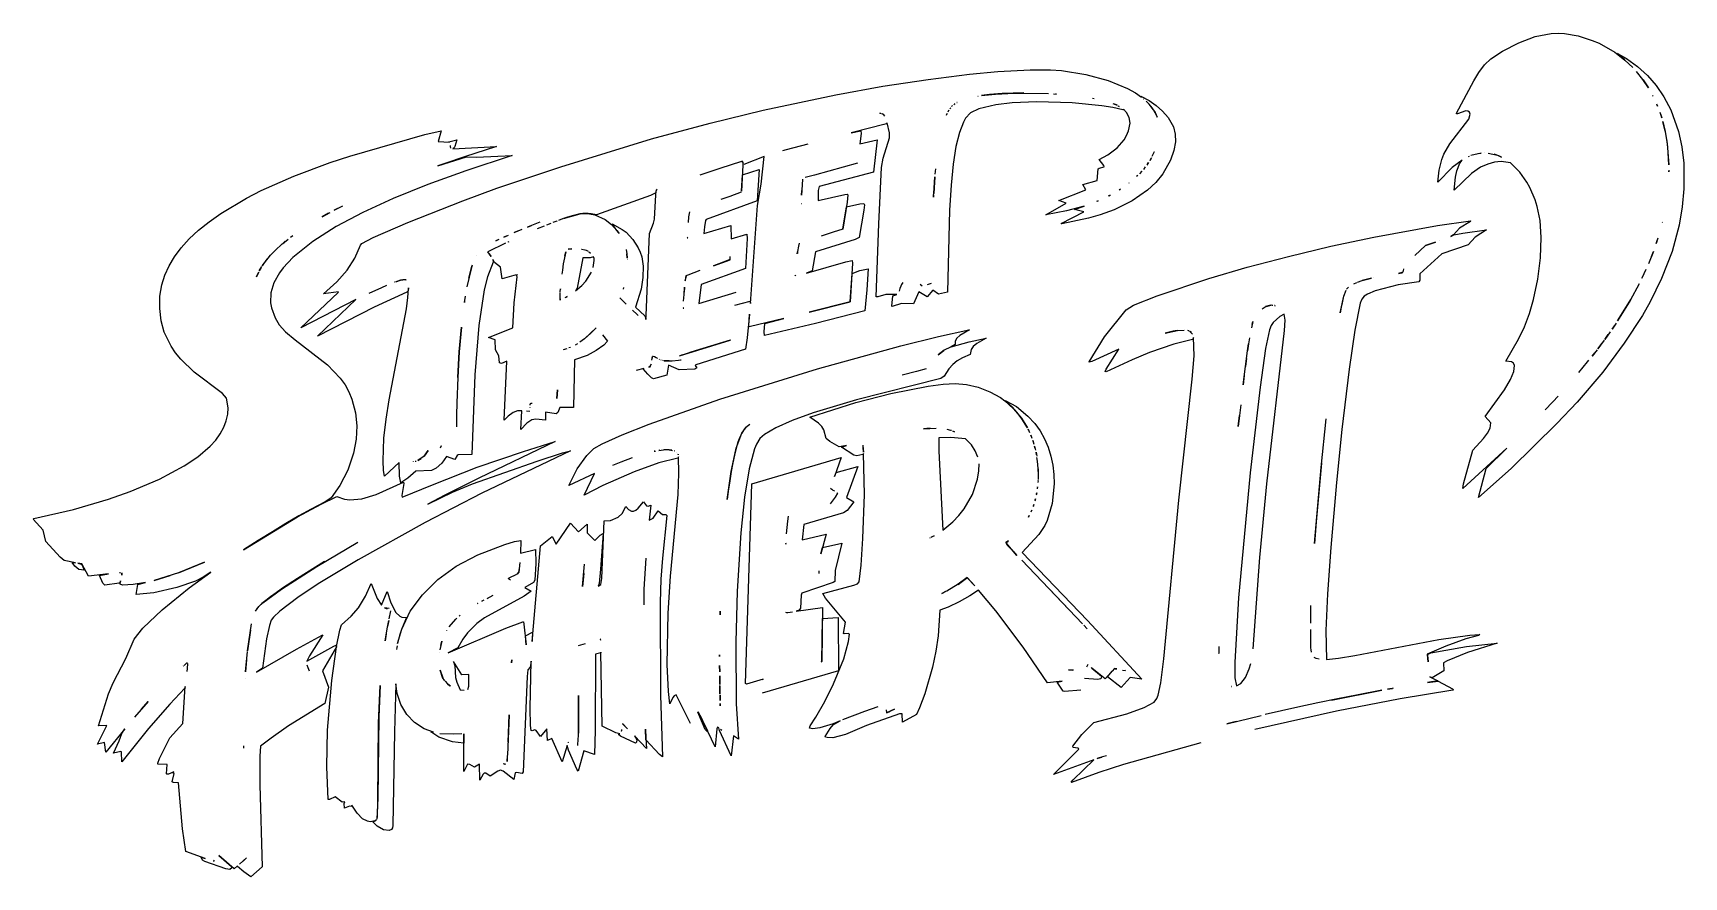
# Model space of a CAD drawing. Header units: metres. Extents: x -58 to 58, y 43 to 103.
import ezdxf

# ---------------------------------------------------------------- set-up
doc = ezdxf.new("R2010")
doc.units = ezdxf.units.M

msp = doc.modelspace()

# ---------------------------------------------------------------- linework, layer by layer
at = {"layer": 'SF2_DEBOSS'}
for points in [[(54.2788, 100.8708), (53.764, 101.3202), (54.409, 100.9667), (55.1778, 100.4105), (55.8959, 99.7625), (56.5181, 99.0637), (57.0598, 98.2677), (57.5471, 97.3337), (58.0915, 95.8071), (58.3291, 94.7121), (58.4655, 93.5604), (58.4788, 91.736), (58.3592, 90.4615), (58.1407, 89.1728), (57.6392, 87.3074), (56.8865, 85.3904), (56.0775, 83.7464), (55.5283, 82.7741), (54.2518, 80.8007), (52.7191, 78.7615), (50.9069, 76.6236), (49.4699, 75.1257), (46.2293, 71.9414), (43.9239, 69.8811), (44.451, 71.9265), (45.935, 73.3787), (42.8038, 70.5271), (42.8474, 70.8402), (43.5198, 73.2389), (44.28, 74.0466), (44.5614, 74.4424), (44.7373, 74.7981), (44.7817, 75.1585), (44.3834, 75.6267), (45.7542, 77.5087), (46.1771, 78.231), (46.4222, 78.8), (46.4722, 79.2393), (46.4015, 79.4003), (46.2642, 79.4992), (45.8643, 79.533), (46.7571, 81.0818), (47.171, 81.9778), (47.5232, 82.914), (47.8158, 83.8949), (48.1224, 85.3495), (48.3104, 86.8587), (48.3683, 88.2839), (48.2844, 89.4864), (48.0707, 90.4857), (47.924, 90.9551), (47.5584, 91.8238), (47.3428, 92.2192), (46.8539, 92.9226), (46.1882, 93.5828), (45.5353, 93.6659), (45.0632, 93.6244), (44.5757, 93.4941), (44.0662, 93.2738), (43.4199, 92.8349), (42.2038, 91.6417), (42.2936, 92.5762), (42.394, 93.0092), (42.5945, 93.5608), (42.7529, 93.7791), (42.0449, 93.2429), (41.0424, 92.209), (41.1219, 93.0715), (41.318, 93.8168), (41.472, 94.1863), (41.8991, 94.9344), (43.238, 96.6687), (43.3315, 97.0362), (43.282, 97.1601), (43.1746, 97.2361), (43.0142, 97.2581), (42.4274, 97.0638), (42.3589, 97.0584), (42.3617, 97.0938), (43.5867, 99.3986), (43.9412, 99.9921), (44.3496, 100.5305), (44.8048, 100.9382), (45.6289, 101.4986), (46.7749, 102.0936), (47.9458, 102.5197), (49.0598, 102.7469), (49.5698, 102.7767), (50.0066, 102.7534), (50.97, 102.5779), (51.9771, 102.2551), (52.4685, 102.0476), (53.5798, 101.4154), (54.2912, 100.8533), (54.864, 100.3251)], [(-18.148, 81.4107), (-17.8069, 80.9404), (-18.0501, 80.6621), (-18.5908, 80.2889), (-19.2456, 79.9327), (-20.1336, 79.6279), (-20.2106, 76.2542), (-21.1697, 76.2542), (-21.319, 75.8872), (-21.4309, 75.7969), (-22.1828, 75.9132), (-22.1828, 75.3622), (-22.8616, 75.4211), (-23.1498, 75.3828), (-23.5, 75.1537), (-23.939, 74.7026), (-23.8643, 76.0113), (-24.1744, 76.0054), (-24.4697, 75.9016), (-24.8259, 75.6506), (-25.1112, 75.3467), (-24.9346, 79.527), (-25.315, 79.3767), (-25.4383, 79.4082), (-25.4942, 79.9016), (-25.7257, 80.3485), (-25.7543, 81.0367), (-26.2218, 81.2186), (-24.4955, 81.9073), (-24.4163, 83.661), (-24.2014, 85.508), (-24.2574, 85.6601), (-25.2485, 85.3773), (-25.3822, 86.184), (-25.8119, 86.533), (-25.9262, 86.7243), (-25.908, 86.5488), (-26.2959, 85.516), (-26.5298, 84.579), (-26.9226, 82.0506), (-27.2028, 78.5596), (-27.4064, 72.9169), (-28.3661, 72.8935), (-28.4524, 72.8412), (-28.6186, 72.5642), (-29.2077, 72.7881), (-29.5399, 72.3085), (-29.9358, 71.9523), (-30.269, 71.8009), (-31.3809, 71.7523), (-31.9465, 71.2458), (-32.4355, 70.9264), (-32.5225, 71.3864), (-32.546, 72.3455), (-33.5937, 71.3894), (-33.6585, 71.7833), (-33.6803, 72.4788), (-33.637, 74.0803), (-33.4803, 75.4291), (-33.256, 76.7877), (-32.0392, 83.2428), (-31.9314, 84.0531), (-31.9088, 84.36), (-31.9033, 84.7312), (-31.9229, 84.5068), (-32.0045, 84.4116), (-34.3389, 83.3567), (-38.3315, 81.3063), (-35.6334, 83.8908), (-39.5135, 81.8935), (-36.869, 84.4079), (-36.8455, 84.4374), (-37.9065, 84.3009), (-36.964, 85.1655), (-36.243, 85.9734), (-35.7054, 86.8191), (-35.2973, 87.7511), (-35.2077, 87.8607), (-34.3966, 88.2928), (-31.9373, 89.3596), (-28.0529, 90.8973), (-25.6372, 91.7818), (-21.1119, 93.3081), (-14.686, 95.2735), (-10.5308, 96.4014), (-6.7635, 97.3213), (-1.6258, 98.4017), (1.7248, 99.0026), (4.9155, 99.4938), (7.8606, 99.8635), (9.8564, 100.0536), (12.1646, 100.1813), (13.5841, 100.1762), (14.3619, 100.1219), (16.0858, 99.8432), (17.6892, 99.4056), (19.0536, 98.8489), (19.6092, 98.5383), (20.0413, 98.2277), (19.9872, 98.2938), (20.5861, 97.9883), (21.0716, 97.6505), (21.5363, 97.237), (21.9267, 96.801), (22.303, 96.1338), (22.4354, 95.6162), (22.4425, 95.0714), (22.3251, 94.4576), (22.0896, 93.7669), (21.542, 92.7922), (21.0487, 92.1947), (20.4552, 91.6409), (19.3817, 90.8962), (18.0946, 90.2598), (17.1214, 89.8985), (16.2792, 89.6544), (14.4012, 89.2543), (14.3564, 89.276), (15.9497, 90.1187), (15.289, 90.2741), (15.9902, 90.5243), (14.7365, 90.1713), (13.2734, 89.9083), (14.7069, 90.7215), (14.1888, 90.9234), (16.0989, 91.682), (15.8796, 92.0442), (16.8991, 92.3275), (16.9762, 93.1511), (17.0316, 93.2045), (17.4014, 93.2959), (17.3739, 93.389), (17.0369, 93.8123), (17.6648, 94.1532), (18.3109, 94.6489), (18.8019, 95.2201), (18.9828, 95.5265), (19.1172, 95.8428), (19.2286, 96.3904), (19.1788, 96.7987), (18.988, 97.1557), (18.7609, 97.3771), (18.7754, 97.3462), (18.7135, 97.342), (18.0201, 97.5098), (17.2289, 97.6292), (15.1352, 97.8225), (12.6214, 97.907), (10.8669, 97.8252), (9.7208, 97.6829), (8.516, 97.3988), (7.9209, 97.1238), (7.5747, 96.7528), (7.4178, 96.4747), (7.1361, 95.7319), (6.8969, 94.7387), (6.7, 93.4931), (6.545, 91.9928), (6.4315, 90.236), (6.3016, 84.4219), (5.6631, 84.2868), (5.2477, 84.5593), (4.8651, 84.0998), (4.2539, 84.4429), (3.8899, 83.6022), (3.0469, 83.6106), (2.3865, 83.4053), (2.3544, 83.424), (2.4322, 84.1709), (2.6974, 84.249), (1.9216, 84.2491), (1.361, 84.0818), (1.2465, 84.0917), (1.4303, 89.2679), (1.6254, 93.2552), (1.7404, 93.9029), (2.193, 95.3563), (2.1845, 95.7149), (2.0278, 96.4248), (1.9433, 96.3452), (1.7727, 96.2913), (0.7766, 96.047), (-0.519, 95.7118), (0.1538, 95.8592), (0.174, 95.6607), (0.0946, 94.9239), (1.3172, 95.2188), (1.0587, 92.9233), (-2.7882, 91.9126), (-2.8571, 91.6248), (-2.8614, 90.923), (-0.9774, 91.3322), (-0.8153, 91.36), (-0.767, 91.3252), (-0.8056, 90.7932), (-1.1118, 88.8847), (-0.8513, 90.4672), (0.0945, 90.6806), (0.3752, 90.7032), (0.4046, 90.6112), (0.3629, 90.2335), (0.0386, 88.2886), (-0.2561, 88.157), (-3.0663, 87.2825), (-3.3051, 85.9303), (-3.7002, 85.7688), (-0.9053, 86.5724), (-0.4543, 86.6604), (-0.4281, 86.4811), (-0.6072, 83.7288), (-3.5034, 83.0022), (-0.6072, 83.7262), (-0.4666, 85.7457), (0.0952, 85.945), (0.6765, 86.0852), (0.5909, 84.5952), (0.4357, 83.1002), (-3.0609, 82.1979), (-6.6635, 81.348), (-6.6886, 81.6077), (-6.6435, 82.2082), (-5.3013, 82.5513), (-7.746, 81.9591), (-7.7796, 82.0252), (-7.7259, 82.8641), (-7.896, 81.1872), (-8.0233, 80.3885), (-11.5369, 79.2834), (-11.5781, 79.2262), (-11.4686, 79.0678), (-11.6073, 78.9776), (-12.7244, 78.919), (-13.4789, 79.2402), (-13.5799, 78.5545), (-14.5262, 78.2721), (-14.675, 78.3529), (-14.9359, 78.6148), (-15.2656, 78.988), (-15.2109, 79.005), (-15.7568, 78.8685)], [(55.5865, 99.4555), (55.9597, 98.8892), (55.5722, 99.4786), (55.108, 100.0619)], [(8.4466, 98.3037), (8.4676, 98.3076), (8.4586, 98.3061)], [(11.693, 98.5426), (10.1756, 98.5005), (9.2683, 98.4229), (8.6971, 98.3446), (9.6954, 98.4564), (11.0101, 98.5195), (13.4433, 98.485)], [(13.8165, 98.4646), (14.0299, 98.4503), (13.9452, 98.4576)], [(56.2595, 98.3537), (56.2919, 98.2936), (56.2854, 98.3074)], [(1.5693, 97.0887), (1.5108, 97.0979), (1.6244, 97.0689)], [(6.3338, 97.2002), (6.3988, 97.3114), (6.3406, 97.215)], [(6.4518, 97.3994), (6.5216, 97.4888), (6.4624, 97.4168)], [(6.5879, 97.5692), (6.6575, 97.6348), (6.6019, 97.5861)], [(6.7495, 97.7155), (6.8094, 97.7573), (6.7649, 97.729)], [(6.9479, 97.8454), (6.9766, 97.8605), (6.9572, 97.8513)], [(16.5773, 98.158), (16.6993, 98.1372), (16.6915, 98.1388)], [(18.0114, 97.786), (18.3117, 97.6564), (18.1588, 97.7296)], [(18.3683, 97.6293), (18.4645, 97.578), (18.424, 97.6026)], [(20.184, 98.1043), (20.1719, 98.1145), (20.1972, 98.0921)], [(20.6969, 97.583), (20.998, 97.1553), (21.1571, 96.8256), (21.1288, 96.9159), (20.9014, 97.3364), (20.5865, 97.732), (20.362, 97.9397)], [(56.5395, 97.7648), (56.6117, 97.5966), (56.5822, 97.6737)], [(56.7717, 97.1779), (56.9096, 96.7596), (56.8324, 97.0189)], [(1.8666, 96.8815), (1.7796, 96.9811), (1.6728, 97.0466)], [(6.2274, 96.9661), (6.2805, 97.0838), (6.2306, 96.9746)], [(57.1536, 95.8169), (56.9815, 96.5177), (57.1567, 95.7912), (57.2977, 94.9273), (57.4071, 93.4407), (57.3273, 94.7127), (57.2524, 95.2703)], [(-45.3456, 44.5094), (-44.4424, 43.7326), (-44.4139, 43.6432), (-44.5579, 43.5294), (-44.8414, 43.5789), (-46.3192, 44.1009), (-46.4811, 44.1918), (-46.5771, 44.4032), (-46.309, 44.3172), (-47.6812, 44.7926), (-47.9124, 46.4108), (-48.1894, 49.6726), (-48.5676, 49.6821), (-48.6331, 49.7342), (-48.4935, 50.337), (-48.5585, 50.3425), (-48.5296, 50.4508), (-48.9093, 50.2809), (-49.0151, 50.2758), (-49.0384, 50.3128), (-48.9871, 50.9607), (-49.6492, 50.9945), (-49.6614, 51.0638), (-49.5419, 51.3863), (-48.7968, 52.8577), (-47.8967, 53.8589), (-47.7199, 56.4881), (-47.7322, 56.3766), (-48.8089, 55.2474), (-50.3262, 53.5229), (-52.2151, 51.1656), (-52.2369, 51.8539), (-52.2765, 51.8869), (-52.8034, 51.766), (-52.3957, 52.6472), (-52.2188, 53.167), (-51.9893, 53.4938), (-53.3459, 51.8431), (-53.438, 52.5241), (-53.926, 52.408), (-53.2727, 53.7323), (-53.8536, 53.6981), (-53.1434, 55.9611), (-52.8117, 56.7489), (-51.9345, 58.4745), (-51.3421, 59.8367), (-50.7128, 60.6307), (-49.3551, 61.923), (-47.436, 63.4775), (-45.9041, 64.5952), (-46.4343, 64.2449), (-46.9802, 63.9621), (-48.3018, 63.5107), (-49.9463, 63.1139), (-51.1831, 63.0042), (-51.0806, 63.7113), (-50.5192, 63.8571), (-51.4059, 63.7083), (-52.155, 63.6719), (-52.3338, 63.7315), (-52.2932, 63.9809), (-52.3348, 63.8577), (-52.4001, 63.8146), (-53.4038, 63.6802), (-53.5462, 63.8054), (-53.7996, 64.3583), (-53.1598, 64.4649), (-54.5712, 64.3113), (-55.052, 65.1786), (-55.3228, 65.226), (-55.0848, 65.1558), (-55.0117, 65.087), (-54.876, 64.7315), (-55.264, 64.7889), (-55.5269, 65.0102), (-55.7187, 65.2785), (-55.5008, 65.2572), (-56.3008, 65.4044), (-56.5856, 65.6468), (-57.5849, 66.7716), (-57.7899, 67.5651), (-58.5, 68.3335), (-58.4457, 68.3797), (-55.6351, 69.0355), (-53.1418, 69.7616), (-51.6063, 70.3005), (-49.5319, 71.1753), (-47.7792, 72.1108), (-46.8155, 72.7576), (-45.9472, 73.5046), (-45.5584, 73.9421), (-45.2368, 74.3928), (-44.9848, 74.8519), (-44.8047, 75.3141), (-44.6988, 75.7746), (-44.6697, 76.2282), (-44.791, 76.918), (-45.0746, 77.2506), (-47.0933, 78.7661), (-48.0356, 79.6759), (-48.4061, 80.132), (-48.7187, 80.5994), (-49.1977, 81.5988), (-49.4148, 82.389), (-49.5208, 83.2583), (-49.5116, 84.1329), (-49.3832, 84.9387), (-49.1658, 85.6202), (-48.863, 86.285), (-48.4738, 86.9345), (-47.997, 87.57), (-47.4316, 88.1927), (-46.7765, 88.8041), (-46.0306, 89.4054), (-45.1928, 89.9979), (-43.3682, 91.0825), (-42.3287, 91.6136), (-40.0207, 92.642), (-37.4409, 93.6104), (-36.0618, 94.0665), (-30.7393, 95.5843), (-29.5848, 95.854), (-29.7943, 95.098), (-28.999, 95.0486), (-29.0335, 95.0628), (-28.4717, 95.2093), (-28.6028, 94.7312), (-28.6529, 94.6383), (-28.7595, 94.5839), (-25.6515, 94.7292), (-27.9333, 94.002), (-29.2591, 93.5605), (-29.8241, 93.3609), (-27.783, 94.0017), (-27.0837, 93.9836), (-24.5444, 94.0925), (-27.8303, 93.0186), (-30.5321, 92.0495), (-32.9701, 91.0642), (-35.1345, 90.067), (-37.0153, 89.0622), (-38.6765, 88.0031), (-40.0843, 86.877), (-40.7747, 86.1494), (-41.0465, 85.7908), (-41.445, 85.0807), (-41.6523, 84.3764), (-41.6709, 83.6731), (-41.6104, 83.3202), (-41.3513, 82.6091), (-41.052, 82.1161), (-40.6058, 81.6203), (-39.9283, 81.0409), (-37.6427, 79.2779), (-36.7319, 78.3369), (-36.3943, 77.864), (-36.1218, 77.3726), (-35.9042, 76.85), (-35.6439, 75.8681), (-35.5659, 74.9631), (-35.6152, 73.9986), (-35.7893, 73.0219), (-36.1963, 71.8192), (-36.755, 70.7306), (-37.3713, 69.8613), (-37.7964, 69.5672), (-38.7905, 69.0459), (-39.6546, 68.5686), (-40.576, 68.0353), (-41.5428, 67.4536), (-42.5431, 66.8306), (-43.5817, 66.1624), (-39.7685, 68.4997), (-38.0782, 69.4146), (-36.9843, 69.9389), (-36.4208, 69.7488), (-36.0541, 69.7081), (-35.2021, 69.7896), (-34.1959, 70.0876), (-32.2481, 70.9657), (-32.2215, 70.8764), (-32.3756, 70.0107), (-32.3498, 69.8923), (-30.198, 70.7851), (-27.0188, 72.0205), (-23.7452, 73.1387), (-21.4949, 73.8397), (-26.9107, 71.2473), (-29.3094, 70.0549), (-30.5359, 69.4139), (-28.7878, 70.2622), (-27.3537, 70.8381), (-22.78, 72.4558), (-20.9809, 73.0426), (-20.4057, 73.184), (-26.7096, 70.176), (-30.7056, 68.1076), (-35.4693, 65.4658), (-38.2926, 63.7621), (-39.7479, 62.8014), (-41.0214, 61.8377), (-41.4665, 61.403), (-41.6207, 61.179), (-41.7506, 60.8021), (-41.9552, 59.8641), (-42.2405, 57.7818), (-42.6744, 57.5125), (-39.8422, 59.1438), (-38.0058, 60.1285), (-37.9601, 60.1414), (-38.9102, 58.6642), (-39.1008, 58.2786), (-37.1862, 59.3566), (-37.0205, 59.4232), (-36.9961, 59.3223), (-36.7703, 60.4869), (-36.6353, 60.8582), (-35.9607, 61.464), (-35.4408, 62.0639), (-34.9514, 62.8906), (-34.542, 63.7831), (-34.1164, 62.7231), (-33.8049, 62.243), (-33.4014, 63.2105), (-33.1414, 62.4082), (-32.7823, 61.7252), (-32.5128, 61.4695), (-32.3712, 61.4045), (-32.0321, 61.3826), (-32.228, 60.9288), (-32.3899, 60.5216), (-32.5251, 60.1103), (-32.6636, 59.539), (-32.3723, 60.5622), (-31.7682, 61.8244), (-30.9145, 62.9954), (-29.8239, 64.062), (-28.5095, 65.0108), (-26.9839, 65.8288), (-25.0644, 66.5538), (-24.395, 66.757), (-23.931, 66.844), (-23.9713, 65.9397), (-22.9085, 66.1863), (-22.881, 65.2148), (-22.9372, 64.031), (-23.0436, 63.8686), (-23.6465, 63.4915), (-23.2074, 63.2438), (-23.7103, 62.8901), (-26.5218, 61.3494), (-27.0444, 60.959), (-27.7141, 60.2954), (-28.0483, 59.8391), (-28.4041, 59.226), (-29.0917, 58.884), (-25.0074, 60.6176), (-23.7981, 61.0742), (-23.7569, 61.0659), (-23.719, 60.9113), (-23.5577, 59.442), (-23.6096, 60.0889), (-23.1025, 60.3306), (-23.1349, 59.6733), (-22.5342, 66.4471), (-21.7196, 67.1262), (-21.4407, 66.5774), (-20.4199, 68.0584), (-19.8496, 67.4425), (-19.232, 67.9987), (-19.2368, 67.3638), (-18.7019, 66.8289), (-18.3127, 67.2062), (-18.1071, 67.3384), (-18.2822, 64.7955), (-18.3879, 63.7773), (-18.4459, 63.589), (-18.272, 63.7274), (-18.2077, 64.146), (-18.0258, 68.2329), (-17.5888, 68.2507), (-17.0505, 68.4785), (-16.7592, 68.7454), (-16.5009, 69.2426), (-16.3025, 69.0358), (-16.1057, 68.91), (-15.9539, 68.9073), (-15.785, 68.979), (-15.6167, 69.1146), (-15.2515, 69.5779), (-15.0293, 69.2843), (-14.9224, 69.2629), (-14.7202, 69.3354), (-14.8438, 68.2624), (-14.5555, 68.4209), (-14.1991, 68.941), (-13.9067, 68.6708), (-13.6503, 68.666), (-13.5915, 68.6005), (-13.9097, 65.5761), (-14.0121, 64.1016), (-14.0603, 62.4511), (-14.0451, 55.8657), (-13.889, 51.5151), (-14.1051, 51.6734), (-15.069, 52.7017), (-15.1137, 53.4654), (-15.0804, 52.8277), (-15.0304, 52.1024), (-15.8907, 52.9956), (-15.7138, 52.7213), (-15.733, 52.5549), (-15.8195, 52.4854), (-16.8793, 52.9825), (-17.0168, 53.0848), (-16.9234, 53.139), (-17.1944, 53.2132), (-18.1722, 53.6833), (-18.26, 58.932), (-18.26, 58.8819), (-18.6406, 58.7727), (-18.6693, 53.3977), (-18.7209, 51.6785), (-19.4662, 51.9403), (-19.8674, 50.5047), (-19.9623, 50.6353), (-20.5613, 51.9865), (-20.6444, 52.3012), (-20.9962, 51.1513), (-21.7407, 52.8039), (-22.0383, 52.6587), (-22.0867, 53.4916), (-22.5382, 52.9529), (-22.8431, 53.3854), (-22.9487, 53.4132), (-23.123, 53.3421), (-23.1935, 53.3806), (-23.2434, 53.7179), (-23.2632, 54.9553), (-23.2153, 58.2966), (-23.2854, 57.8587), (-23.4389, 57.6688), (-23.4957, 57.1876), (-23.7613, 50.455), (-23.835, 50.3372), (-24.2494, 50.4066), (-24.3311, 50.3754), (-24.4414, 49.9068), (-25.1932, 50.4841), (-25.3659, 50.5595), (-25.5547, 50.4882), (-26.1001, 50.1291), (-26.423, 50.3452), (-26.5254, 50.3587), (-26.6061, 50.2838), (-26.8354, 49.8483), (-26.8668, 50.9899), (-27.2172, 50.7771), (-27.558, 50.9613), (-27.7265, 50.99), (-27.9697, 50.463), (-27.9792, 53.1426), (-27.9792, 52.483), (-28.7696, 52.5695), (-29.7555, 52.9131), (-30.3088, 53.2747), (-30.1301, 53.2519), (-30.7852, 53.5026), (-31.4771, 53.9323), (-32.023, 54.4977), (-32.4295, 55.2057), (-32.7003, 55.9991), (-32.7926, 56.6687), (-32.8949, 53.2782), (-33.0002, 46.6383), (-33.0232, 46.4762), (-33.094, 46.3623), (-33.261, 46.2911), (-33.6757, 46.3334), (-34.1187, 46.6049), (-34.4216, 46.9011), (-34.2631, 46.9754), (-34.6032, 46.9129), (-34.7896, 46.95), (-35.1504, 47.1196), (-35.5299, 47.5138), (-35.911, 48.08), (-35.9063, 47.9955), (-36.0766, 48.0054), (-36.438, 47.8735), (-36.4635, 48.2005), (-36.4043, 48.3195), (-36.5951, 48.2975), (-37.0985, 48.6771), (-37.4869, 48.4808), (-37.5756, 48.4938), (-37.6905, 50.7916), (-37.6358, 53.3969), (-37.3389, 56.9143), (-37.0009, 59.2948), (-37.99, 57.5893), (-37.575, 56.4361), (-37.8331, 55.298), (-40.3872, 53.7004), (-41.6309, 52.8389), (-42.3723, 52.2565), (-42.429, 51.5665), (-42.4208, 49.5275), (-42.2521, 43.7101), (-43.0651, 43), (-43.5628, 43.3557), (-44.0217, 43.7411), (-44.0144, 43.7811), (-44.2371, 43.5879), (-45.3392, 44.5166)], [(-28.9116, 94.6916), (-28.9116, 94.6915), (-28.916, 94.8144)], [(-3.5984, 94.8992), (-5.1448, 94.4939), (-5.3928, 94.4271)], [(-28.8933, 94.6211), (-28.8931, 94.6209), (-28.9049, 94.6657)], [(-8.768, 83.4955), (-7.682, 83.7876), (-7.6746, 83.6214), (-7.178, 90.5496), (-6.9118, 92.0734), (-6.6852, 94.0302), (-8.1363, 93.4733), (-8.1788, 93.4776), (-8.2127, 93.6808), (-8.2884, 93.6869), (-8.2153, 93.6365), (-8.202, 93.4261), (-8.2921, 91.5641), (-8.2187, 92.7257), (-7.0433, 93.1012), (-7.1844, 90.8799), (-10.7952, 89.5732), (-10.8618, 89.495), (-10.9285, 89.0448), (-10.9705, 88.5841), (-9.0475, 89.1351), (-9.0399, 88.2019), (-7.9332, 88.5298), (-7.9029, 88.2274), (-8.0231, 86.1049), (-11.1692, 84.9605), (-11.3202, 83.619), (-8.6765, 84.4308)], [(-8.2913, 93.6865), (-9.8261, 93.1898), (-10.3266, 93.0253), (-11.2577, 92.7182)], [(20.4596, 93.4845), (20.539, 93.6058), (20.4112, 93.4201)], [(20.6517, 93.7782), (20.746, 93.9467), (20.623, 93.7342)], [(20.8077, 94.0571), (20.9653, 94.3889), (20.9653, 94.3889)], [(43.2176, 94.036), (43.2048, 94.0292), (43.2905, 94.0631)], [(43.8709, 94.2321), (44.1012, 94.2692), (43.3748, 94.0945)], [(44.3589, 94.2875), (44.3589, 94.2875), (44.3589, 94.2875)], [(44.6028, 94.2707), (45.2644, 94.1143), (45.5535, 93.9913), (45.368, 94.0811), (45.0383, 94.1945)], [(-3.9687, 92.4278), (-3.9928, 92.0306), (-4.0403, 91.2897), (-4.0161, 91.6282)], [(-0.0788, 93.5686), (-3.1332, 92.7177), (-3.7853, 92.55)], [(5.4026, 92.5797), (5.3167, 91.415), (5.4026, 92.5797)], [(5.4215, 92.7785), (5.4577, 93.159), (5.4577, 93.159)], [(19.7477, 92.6541), (19.7881, 92.6959), (19.6987, 92.6115)], [(20.0072, 92.9221), (20.0619, 92.9859), (19.9025, 92.814)], [(20.2446, 93.199), (20.312, 93.2885), (20.1718, 93.114)], [(57.4098, 93.0518), (57.4088, 92.9364), (57.4103, 92.9843)], [(-14.4135, 91.4445), (-14.7402, 91.2678), (-18.564, 89.8986), (-18.9631, 89.967), (-19.1753, 89.9968), (-19.5486, 89.9945), (-19.7601, 89.9622), (-20.0056, 89.9085), (-20.2931, 89.8307), (-20.6204, 89.7293), (-20.918, 89.6282), (-19.7295, 89.9659), (-19.2065, 89.993), (-18.6904, 89.902), (-17.9577, 89.5658), (-17.5159, 89.2233), (-17.1286, 88.8005), (-17.468, 89.2522), (-16.7478, 88.871), (-16.4803, 88.6619), (-15.9955, 88.1502), (-15.611, 87.5564), (-15.4688, 87.2445), (-15.3667, 86.9311), (-15.2778, 86.2637), (-15.2969, 85.4605), (-15.4154, 84.6242), (-15.8012, 83.368), (-15.1576, 82.7435), (-15.0777, 82.5837), (-15.0887, 82.4747), (-15.0531, 82.7654), (-14.8117, 88.5789), (-14.5312, 89.3198), (-14.4728, 89.5895), (-14.3799, 91.3216), (-14.3511, 91.5703), (-14.2852, 91.7058), (-14.3656, 91.6261)], [(-8.3314, 91.5061), (-9.1348, 91.2033), (-9.7711, 90.9761)], [(5.3102, 91.3175), (5.3012, 91.1515), (5.3102, 91.3175)], [(5.3102, 91.3175), (5.3102, 91.3175), (5.3167, 91.415)], [(17.7519, 91.2526), (17.8223, 91.2927), (17.6807, 91.2196)], [(18.4978, 91.6782), (18.5617, 91.7231), (18.46, 91.6566)], [(19.1642, 92.1463), (19.1676, 92.1492), (19.1507, 92.1368)], [(-36.9374, 90.3455), (-37.1582, 90.2281), (-36.5422, 90.5455)], [(-11.9828, 90.1132), (-12.0496, 89.7527), (-12.0906, 89.3513)], [(-4.0556, 90.6724), (-4.0668, 90.6805), (-4.0657, 90.6712)], [(16.93, 90.8721), (16.972, 90.8915), (16.8597, 90.846)], [(-37.5741, 90.007), (-38.0024, 89.7672), (-37.4571, 90.0692)], [(-22.6007, 89.3826), (-23.1706, 89.1523), (-23.4526, 89.0369), (-23.1706, 89.1523)], [(-22.2741, 89.1084), (-22.2785, 89.1066), (-22.7683, 88.9008)], [(-21.8075, 89.2966), (-21.8164, 89.2932), (-22.1122, 89.1738)], [(-21.3694, 89.4652), (-21.3844, 89.4598), (-21.6605, 89.3533)], [(-20.9621, 89.6132), (-20.9849, 89.6054), (-21.2703, 89.5014)], [(24.255, 52.4956), (18.76, 50.9665), (17.0202, 50.405), (15.0818, 49.6833), (15.0598, 49.7147), (15.1993, 49.8779), (16.6617, 51.3054), (13.796, 50.2541), (15.5815, 52.0229), (15.607, 52.0796), (15.538, 52.1176), (15.1983, 52.1611), (15.17, 52.2742), (15.8217, 53.0825), (16.6688, 53.9506), (19.0055, 54.5583), (20.2413, 54.9992), (20.9317, 55.3872), (21.1252, 55.6465), (21.2222, 55.8885), (21.4078, 56.7603), (21.619, 58.4426), (22.694, 69.6814), (23.6402, 78.2655), (23.7696, 79.9142), (23.7195, 81.2135), (23.6608, 81.0636), (22.3388, 80.7458), (20.6151, 80.1431), (19.3821, 79.636), (17.5334, 78.7842), (17.4553, 78.7991), (17.5395, 78.9591), (18.4419, 80.3791), (16.5115, 79.5139), (16.322, 79.4555), (16.327, 79.4926), (17.4254, 81.2632), (18.9582, 83.1797), (19.4714, 83.493), (21.1586, 84.1598), (24.8022, 85.3847), (27.5393, 86.1845), (30.4466, 86.9517), (33.459, 87.6702), (36.5112, 88.3233), (41.0213, 89.1449), (43.3502, 89.4727), (43.3808, 89.4565), (43.3496, 89.4217), (42.5739, 88.9463), (42.1407, 88.4766), (41.9533, 88.3598), (42.179, 88.4731), (42.818, 88.6069), (44.483, 88.8289), (43.6809, 88.3073), (43.18, 87.7756), (41.3143, 87.1326), (39.7628, 85.7299), (39.7544, 85.2612), (39.6819, 85.1615), (38.2292, 84.9414), (36.6032, 84.5239), (36.0475, 84.2898), (35.8179, 84.1335), (35.6564, 83.9351), (35.5352, 83.6465), (35.1519, 81.7331), (34.7534, 78.9761), (34.2426, 74.6903), (33.8576, 70.9416), (33.4515, 66.3291), (33.2206, 63.0495), (33.1033, 60.4473), (33.139, 58.4078), (33.999, 58.4955), (35.1683, 58.6877), (41.1114, 59.8275), (43.3167, 60.1279), (44.008, 60.1704), (43.9246, 60.0989), (43.0108, 59.8581), (41.5968, 59.3549), (40.2816, 58.7856), (40.3195, 58.5099), (40.3574, 58.2341), (40.3101, 58.7584), (40.5497, 58.8863), (43.0678, 59.3358), (45.2372, 59.5668), (43.1464, 58.9015), (41.7066, 58.3145), (41.4375, 58.1777), (41.4684, 57.5948), (40.6308, 57.1136), (40.4778, 57.1844), (41.0283, 56.8907), (40.2959, 56.7631), (41.0518, 56.8734), (42.066, 56.3316), (42.1418, 56.2487), (42.0977, 56.2287), (38.3748, 55.6173), (33.8463, 54.7404), (28.0819, 53.456)], [(56.9504, 89.3903), (56.9426, 89.3585), (56.9475, 89.3763)], [(-40.8391, 87.8455), (-41.3517, 87.3834), (-41.6597, 87.0657), (-41.9312, 86.7502), (-42.1664, 86.4369), (-42.2614, 86.2882), (-41.6682, 87.0495)], [(-40.6264, 88.0255), (-40.8292, 87.8539), (-40.4217, 88.1846)], [(-40.209, 88.35), (-40.2618, 88.3089), (-40.0857, 88.4387)], [(-25.0247, 87.8844), (-26.277, 87.2817), (-26.2751, 87.2607), (-26.2514, 87.2195), (-26.2099, 87.1639), (-26.0476, 86.9597), (-26.277, 87.2817)], [(-25.612, 88.1036), (-25.7007, 88.0603), (-25.4802, 88.165)], [(-24.9687, 88.3974), (-25.1438, 88.3188), (-24.8201, 88.462)], [(-24.7789, 87.9978), (-24.8662, 87.958), (-24.8662, 87.958)], [(-24.1612, 88.7439), (-24.4057, 88.6402), (-23.8488, 88.8738)], [(-16.9993, 88.6284), (-17.1224, 88.7922), (-16.9698, 88.5774)], [(-12.1515, 88.2766), (-12.1069, 88.2808), (-12.1573, 88.3152)], [(-4.2167, 87.9), (-4.2705, 87.6755), (-4.3258, 87.2928)], [(-1.114, 88.8783), (-1.7993, 88.6609), (-2.6472, 88.3992)], [(39.4191, 87.0212), (40.1746, 87.7171), (40.8685, 87.9587), (40.1746, 87.7171)], [(41.1361, 88.0519), (41.1413, 88.0537), (41.1431, 88.0544)], [(56.6363, 88.256), (56.5103, 87.8802), (56.6098, 88.1609)], [(-27.1097, 86.9837), (-27.1013, 86.9984), (-27.1097, 86.9837)], [(-20.8903, 86.6395), (-20.9256, 86.4387), (-20.9917, 85.9832), (-21.0259, 85.6888)], [(-20.8258, 86.9819), (-20.7513, 87.284), (-20.89, 86.6415)], [(-20.575, 87.4764), (-20.3195, 87.4945), (-20.5894, 87.4713)], [(-18.8062, 86.1679), (-18.7363, 86.668), (-18.7475, 86.799), (-18.7922, 86.9213), (-19.018, 86.8559), (-19.5426, 86.8517), (-19.9537, 84.7098), (-20.0685, 84.5076), (-19.6233, 84.8877), (-19.3409, 85.1968), (-18.9281, 85.842)], [(-19.4122, 87.4086), (-19.6058, 87.4479), (-19.6304, 87.4507)], [(-19.1333, 87.2966), (-19.2765, 87.3667), (-19.3815, 87.3991)], [(-19.1155, 87.2844), (-19.0014, 87.1911), (-19.0365, 87.2304)], [(-16.4673, 87.4372), (-16.4139, 87.1337), (-16.3953, 86.8578), (-16.4139, 87.1337)], [(-16.3899, 86.778), (-16.3899, 86.778), (-16.39, 86.7623)], [(-9.1189, 86.7247), (-9.4002, 86.6112), (-10.2787, 86.2922), (-9.097, 86.7089), (-9.0919, 86.9366)], [(-4.3458, 87.1443), (-4.3292, 87.2681), (-4.3435, 87.1629)], [(56.1817, 86.9539), (56.3085, 87.3112), (55.9531, 86.4217)], [(-42.5276, 85.817), (-42.6537, 85.5102), (-42.5022, 85.8653)], [(-42.3652, 86.1259), (-42.4657, 85.9347), (-42.2861, 86.2495)], [(-27.6251, 85.414), (-27.3988, 86.2534), (-27.7536, 84.7977)], [(-27.3774, 86.323), (-27.3774, 86.323), (-27.3988, 86.2534)], [(-24.1784, 85.6703), (-24.1902, 85.6549), (-24.1791, 85.6295)], [(-11.2414, 85.9504), (-12.1028, 85.6329), (-12.2374, 85.5749), (-12.259, 85.4651), (-12.2866, 85.233), (-12.2042, 85.5868)], [(-4.4864, 85.616), (-4.4656, 85.5802), (-4.4864, 85.6177)], [(35.3536, 85.1354), (35.6723, 85.2451), (36.3369, 85.4198), (35.6723, 85.2451)], [(36.4492, 85.4464), (36.4492, 85.4464), (36.4588, 85.4483)], [(38.5618, 85.8387), (38.2505, 85.7499), (38.5004, 85.7958), (38.5618, 85.8387), (38.598, 85.9212), (38.6279, 86.0773)], [(55.7836, 86.0272), (55.5019, 85.4242), (55.6613, 85.7427)], [(-34.6848, 84.3504), (-33.7871, 84.7597), (-33.4403, 84.909)], [(-32.8673, 85.1351), (-32.8674, 85.135), (-32.8985, 85.1232)], [(-32.1872, 85.3074), (-32.1093, 85.3041), (-32.301, 85.2958), (-32.4526, 85.2653), (-32.6409, 85.2119), (-32.7877, 85.1621), (-32.4525, 85.2653), (-32.301, 85.2958)], [(-32.0646, 85.2932), (-32.0901, 85.3031), (-32.0962, 85.3034)], [(-32.0161, 85.2718), (-32.02, 85.276), (-32.0218, 85.2767)], [(-21.1722, 84.0619), (-21.1505, 83.8656), (-21.1565, 84.3973)], [(-21.1537, 84.4367), (-21.1364, 84.6556), (-21.1445, 84.5654)], [(-16.6568, 84.7511), (-16.6568, 84.7511), (-16.6934, 84.645)], [(-12.4113, 83.7852), (-12.371, 84.2571), (-12.332, 84.7699), (-12.3623, 84.4275)], [(3.1253, 85.0952), (3.0444, 84.9705), (2.9855, 84.8355), (2.9231, 84.6707), (2.8623, 84.4989)], [(4.3514, 84.9966), (4.3514, 84.9966), (4.489, 84.8648)], [(5.1417, 85.0369), (5.1417, 85.0369), (4.8462, 84.9437)], [(34.3633, 84.1281), (34.3108, 83.9119), (34.2555, 83.6576), (34.1977, 83.3669), (34.1218, 82.9516), (34.3706, 84.1445), (34.5351, 84.5725)], [(34.6118, 84.6822), (34.5738, 84.6278), (34.7012, 84.7779)], [(35.0842, 85.0206), (35.0842, 85.0206), (35.3096, 85.1166)], [(55.3011, 85.0234), (54.6617, 83.8331), (53.7747, 82.3903), (54.7115, 83.9111)], [(-27.9159, 83.8515), (-27.9371, 83.6958), (-27.868, 84.1362)], [(-20.7239, 84.0768), (-20.6518, 84.1206), (-20.8129, 84.0291)], [(-16.461, 83.5641), (-16.9321, 84.0144), (-16.9321, 84.0144)], [(-16.0299, 83.152), (-15.6941, 82.8305), (-15.6284, 82.7684)], [(-12.4303, 83.2868), (-12.3948, 83.2951), (-12.4332, 83.3097)], [(28.5897, 83.2513), (28.8134, 83.3903), (29.2017, 83.4999), (28.8249, 83.3977)], [(29.2677, 83.5078), (29.2538, 83.5062), (29.3556, 83.4948)], [(29.4777, 83.4768), (29.4708, 83.4778), (29.5116, 83.4618)], [(-28.409, 78.3785), (-28.2975, 80.2018), (-28.1513, 81.9335), (-28.2975, 80.2018), (-28.409, 78.3785), (-28.4801, 76.5725), (-28.4989, 75.7101), (-28.5056, 74.8929)], [(-19.4268, 81.1057), (-18.9712, 81.5198), (-18.6027, 81.9034), (-19.4268, 81.1059), (-19.7591, 80.8746)], [(27.945, 59.1582), (28.4299, 65.633), (28.928, 70.8389), (30.1675, 81.7066), (30.2187, 82.437), (30.1492, 82.8629), (29.8333, 82.6894), (29.3782, 82.2695), (29.2306, 82.0581), (29.1114, 81.7626), (28.8253, 80.4241), (28.4384, 77.704), (27.7431, 71.6358), (26.9226, 62.7667), (26.6438, 58.224), (26.6505, 57.1059), (26.7729, 56.5329), (27.0753, 56.7115), (27.4141, 57.1305), (27.6807, 57.7475), (27.7848, 58.1256)], [(27.8738, 82.1306), (27.928, 82.3462), (27.8247, 81.8979)], [(53.6686, 82.2291), (53.3815, 81.8052), (53.5484, 82.0464)], [(-11.9033, 53.8683), (-12.9207, 55.89), (-13.0657, 55.8384), (-13.1769, 55.7047), (-13.3903, 55.274), (-13.48, 56.1369), (-13.5621, 58.0443), (-13.5082, 61.6932), (-13.328, 64.3173), (-12.7862, 70.0991), (-12.7313, 71.5995), (-12.7572, 72.7489), (-12.8172, 72.6546), (-14.1591, 72.3309), (-15.8995, 71.703), (-18.1183, 70.7172), (-19.4594, 70.0479), (-18.7059, 71.5836), (-20.5434, 70.7266), (-19.9354, 71.9104), (-19.2652, 72.8553), (-18.7539, 73.3432), (-18.1614, 73.6837), (-16.7615, 74.3209), (-14.8379, 75.0808), (-9.8247, 76.8372), (-2.9195, 78.9896), (2.9794, 80.6223), (5.6524, 81.2775), (7.8128, 81.7504), (7.8471, 81.756), (7.1762, 81.3492), (6.9614, 81.1531), (6.8405, 80.9611), (6.8293, 80.7162), (6.5531, 80.5511), (7.8301, 80.9103), (9.0407, 81.1724), (8.3622, 80.7833), (8.1111, 80.5744), (7.9607, 80.3646), (7.9121, 80.0146), (7.3569, 79.7712), (6.9864, 79.5595), (6.669, 79.3061), (6.3963, 79.0031), (6.0511, 78.4613), (5.8348, 78.2967), (-0.1619, 76.7906), (-3.2205, 75.8649), (-4.7119, 75.3207), (-5.864, 74.8113), (-6.6651, 74.3416), (-6.9983, 74.0531), (-7.2448, 73.653), (-7.3812, 73.3183), (-7.759, 71.9043), (-8.0851, 69.9097), (-8.3536, 67.3782), (-8.6122, 63.2436), (-8.7093, 59.626), (-8.6746, 55.2744), (-8.525, 52.7566), (-8.8778, 53.0078), (-9.0384, 51.5812), (-9.8649, 53.3739), (-9.9172, 53.5749), (-10.0116, 53.6215), (-10.0555, 53.4987), (-10.1593, 52.2195), (-10.9607, 53.9028), (-11.112, 54.2154), (-11.3743, 54.7079)], [(-19.9163, 80.7653), (-19.9162, 80.7654), (-20.0865, 80.6791)], [(-12.6955, 79.9048), (-9.097, 81.0305), (-9.0943, 81.0509), (-9.097, 81.0306), (-11.5782, 80.265), (-11.884, 80.1692), (-12.1519, 80.0845), (-12.3744, 80.0134), (-12.5441, 79.9582), (-12.6537, 79.9212)], [(22.5735, 81.7052), (22.2747, 81.6537), (21.7149, 81.5243), (22.5951, 81.6986), (23.0585, 81.7412)], [(23.3954, 81.6795), (23.373, 81.6889), (23.3181, 81.7024)], [(23.5767, 81.5735), (23.4374, 81.662), (23.6513, 81.4585)], [(27.6988, 81.1954), (27.6299, 80.7595), (27.5576, 80.2717), (27.6299, 80.7595)], [(52.8291, 81.0253), (52.3658, 80.4028), (52.6487, 80.7764)], [(53.2501, 81.6152), (52.8605, 81.0686), (53.1113, 81.4145)], [(-20.6771, 80.4152), (-20.677, 80.4153), (-20.9293, 80.3464)], [(-20.4228, 80.5088), (-20.4227, 80.5089), (-20.5342, 80.4678)], [(-14.6551, 79.6002), (-14.6101, 79.8562), (-14.6277, 79.7797), (-14.6465, 79.6666)], [(-14.23, 79.7135), (-14.3539, 79.7751), (-14.4723, 79.8318), (-14.5573, 79.8702), (-14.6015, 79.8733)], [(-14.1019, 79.6498), (-14.1014, 79.6496), (-14.1354, 79.6665)], [(-14.0035, 79.6053), (-14.0033, 79.6052), (-14.0158, 79.6109)], [(-13.8251, 79.5556), (-13.8241, 79.5555), (-13.8774, 79.5701)], [(-13.4309, 79.5549), (-13.7915, 79.5528), (-13.2207, 79.5677)], [(-13.2207, 79.5677), (-12.7687, 79.6027), (-12.6312, 79.6183), (-12.5937, 79.6247), (-12.5807, 79.6299)], [(6.5089, 80.5339), (6.0554, 80.3079), (5.6228, 79.98), (6.035, 80.2894)], [(27.4822, 79.7353), (27.404, 79.1538), (27.5576, 80.2717)], [(51.0276, 78.7281), (51.6456, 79.4789), (51.7412, 79.6001)], [(52.325, 80.3489), (51.9678, 79.8874), (52.1603, 80.1314)], [(-14.6942, 79.3265), (-14.7868, 79.1578), (-14.8644, 79.1126), (-14.7177, 79.1582)], [(4.7778, 78.9885), (4.1058, 78.7941), (3.0728, 78.5439)], [(4.7982, 78.996), (4.7982, 78.996), (4.7988, 78.9963)], [(27.3234, 78.5306), (27.2407, 77.869), (27.404, 79.1538)], [(-21.3744, 76.8982), (-21.3403, 77.4984), (-21.3744, 76.8982)], [(15.7366, 56.2373), (14.5873, 56.127), (14.4928, 56.1559), (14.0662, 56.7864), (14.4279, 56.866), (13.3821, 56.7468), (11.6519, 59.269), (9.7093, 61.8391), (8.4908, 63.3249), (7.8701, 62.9032), (7.1136, 62.4772), (6.3365, 62.1117), (5.7627, 61.9001), (5.6331, 60.089), (5.4651, 58.9905), (5.2244, 57.8575), (4.6785, 55.9751), (4.3172, 54.9875), (4.0898, 54.5196), (3.1107, 53.9533), (3.0829, 54.5656), (2.8993, 54.5513), (0.5678, 53.7328), (-0.9293, 53.081), (-1.8239, 52.8556), (-2.2355, 52.8766), (-2.3426, 52.8967), (-2.3659, 52.9516), (-2.0169, 53.5247), (-1.7971, 53.7832), (-1.2999, 54.0638), (-1.8064, 53.838), (-2.7533, 53.553), (-3.2392, 53.4952), (-3.4792, 53.5502), (-3.4422, 53.7154), (-3.0264, 54.3271), (-2.3936, 55.4249), (-1.7714, 56.6795), (-1.0561, 58.4551), (-0.726, 59.669), (-0.6438, 60.1996), (-0.7465, 60.2405), (-1.0235, 60.2104), (-1.0833, 60.2517), (-0.9421, 61.0366), (-2.3403, 62.7363), (-2.5404, 63.0788), (-0.3298, 63.6767), (-0.0717, 63.769), (0.0333, 63.8984), (0.1685, 65.0756), (0.2977, 66.9768), (0.4031, 70.0808), (0.343, 72.9869), (0.2883, 72.9227), (-0.1174, 72.8317), (-0.3311, 72.8736), (-1.2101, 73.4377), (-0.8635, 73.55), (-1.3736, 73.4718), (-2.0493, 73.8526), (-2.3082, 74.0578), (-2.4633, 74.6616), (-2.6068, 74.9162), (-2.8468, 75.1422), (-3.4675, 75.5665), (-0.2086, 76.606), (2.2875, 77.2437), (4.9331, 77.7687), (5.9869, 77.9055), (6.8271, 77.9521), (7.6332, 77.8814), (8.4773, 77.6814), (9.3005, 77.3701), (10.0437, 76.9657), (10.3616, 76.7366), (10.9759, 76.1675), (11.5304, 75.4889), (11.9547, 74.8043), (11.552, 75.4615), (11.2265, 75.8872), (10.8921, 76.2672), (10.3866, 76.7439), (11.1876, 76.3234), (11.9779, 75.6487), (12.4771, 75.1117), (12.853, 74.6045), (13.1676, 74.0322), (13.4237, 73.4351), (13.6209, 72.8154), (13.7586, 72.1756), (13.8366, 71.518), (13.8544, 70.845), (13.708, 69.4624), (13.3578, 68.2541), (13.1925, 67.905), (12.7683, 67.2475), (11.5914, 65.9922), (16.2035, 61.1712), (20.0635, 57.0038), (19.2476, 57.1244), (18.5971, 56.4099), (17.6342, 57.1839), (17.965, 57.5727), (17.472, 57.0232), (16.533, 57.7853), (17.1981, 57.2134), (17.186, 57.081), (17.1273, 57.0249), (16.9531, 56.9937), (15.9989, 57.0517)], [(-23.2952, 76.2707), (-23.2953, 76.2685), (-23.2953, 76.2616)], [(-23.2749, 76.5103), (-23.2923, 76.4321), (-23.2924, 76.4295)], [(-23.2339, 76.5336), (-23.274, 76.5141), (-23.2742, 76.5136)], [(-23.1342, 76.5245), (-23.2261, 76.5374), (-23.2261, 76.5374)], [(27.0705, 76.4445), (26.9837, 75.6884), (26.8962, 74.9074), (26.9837, 75.6884)], [(49.5547, 77.0454), (49.1797, 76.644), (48.6479, 76.0821), (49.1435, 76.5972)], [(-23.2953, 75.967), (-23.2953, 75.9808), (-23.524, 75.994)], [(-7.6999, 75.0543), (-7.9878, 74.8382), (-8.1381, 74.6718), (-8.2829, 74.4416), (-8.4221, 74.1477), (-8.5557, 73.7903), (-8.6837, 73.3697), (-8.806, 72.8861), (-8.9227, 72.3397), (-9.0335, 71.7307), (-9.1386, 71.0594), (-9.2379, 70.3259), (-9.3065, 69.7422), (-9.0335, 71.7307), (-8.6837, 73.3697), (-8.2829, 74.4416), (-7.9878, 74.8382)], [(32.7921, 72.3141), (32.4108, 68.1544), (32.2877, 66.6108), (32.7641, 72.0028), (33.1236, 75.4557)], [(5.0711, 74.7886), (4.5883, 74.7417), (5.481, 74.7778)], [(8.44, 72.732), (8.2587, 73.1854), (7.995, 73.6019), (7.5666, 74.0411), (6.5286, 74.1292), (5.6881, 74.1101), (5.6926, 73.1672), (5.9685, 67.5681), (6.6761, 68.1535), (7.1046, 68.5989), (7.4792, 69.069), (8.0646, 70.0794), (8.4277, 71.1765), (8.5244, 71.7552), (8.5312, 72.2519)], [(6.5672, 74.6128), (6.5336, 74.6254), (6.2656, 74.7004)], [(6.7859, 74.5307), (6.6715, 74.5736), (6.8025, 74.5219)], [(12.0408, 74.6441), (12.0007, 74.7186), (12.1129, 74.4817)], [(12.2245, 74.2304), (12.1914, 74.3049), (12.2811, 74.074)], [(12.38, 73.8004), (12.3376, 73.9177), (12.4237, 73.6479)], [(-30.7931, 72.8123), (-30.4957, 73.2125), (-30.7931, 72.8123), (-31.224, 72.501), (-31.0065, 72.6312)], [(-29.6186, 73.3853), (-29.5459, 73.5609), (-29.5459, 73.5609)], [(-16.0508, 72.6898), (-16.8429, 72.3922), (-17.4505, 72.1423)], [(-14.4475, 73.1621), (-14.4988, 73.1501), (-14.3976, 73.171)], [(-14.0848, 73.2266), (-14.1613, 73.213), (-13.817, 73.2549)], [(-13.4392, 73.2588), (-13.7632, 73.2606), (-13.7983, 73.2569)], [(-13.247, 73.2365), (-13.4188, 73.2565), (-13.1784, 73.2155)], [(-13.0544, 73.1777), (-13.075, 73.184), (-13.0477, 73.1736)], [(-12.9067, 73.0876), (-12.9081, 73.0884), (-12.9051, 73.0856)], [(-12.8049, 72.9657), (-12.8119, 72.9741), (-12.8026, 72.96)], [(-12.7849, 72.9154), (-12.7938, 72.9379), (-12.7828, 72.9059)], [(-6.8428, 56.9823), (-6.7725, 57.0042), (-7.9406, 56.6548), (-8.0086, 56.7095), (-7.5783, 70.8542), (-1.2358, 72.7044), (-1.7017, 71.36), (-1.5947, 71.6484), (-0.069, 72.0761), (-0.8707, 69.8785), (-0.3409, 69.5797), (-0.8155, 68.9554), (-1.0736, 68.7884), (-3.886, 67.9659), (-4.0022, 66.8724), (-2.307, 67.2854), (-2.6811, 65.8952), (-2.5561, 66.3382), (-1.1945, 66.644), (-1.6697, 64.7192), (-1.6856, 63.9343), (-1.8059, 63.8542), (-4.0311, 63.0947), (-4.0815, 62.9523), (-4.1175, 62.0428), (-4.2129, 61.8915), (-4.4215, 61.8263), (-2.567, 62.0948), (-2.5979, 58.2537), (-2.6553, 58.2363), (-2.5979, 58.2537), (-2.5668, 61.3037), (-1.4407, 61.388), (-1.4269, 57.612), (-6.8428, 56.0077)], [(0.3003, 73.5877), (0.3105, 73.3004), (0.3372, 73.0942), (0.3152, 73.4342)], [(12.5071, 73.3572), (12.463, 73.5109), (12.5352, 73.2284)], [(12.6059, 72.9039), (12.5662, 73.0862), (12.6209, 72.8062)], [(12.7198, 71.941), (12.6764, 72.4436), (12.6339, 72.7213)], [(-31.5396, 72.4155), (-31.5304, 72.4164), (-31.53, 72.4165)], [(-31.4124, 72.4403), (-31.3642, 72.4501), (-31.3631, 72.4505)], [(12.7326, 71.5144), (12.7209, 71.9039), (12.721, 71.1435)], [(-1.9832, 70.5387), (-1.9621, 70.5061), (-1.9049, 70.46), (-1.8201, 70.4064), (-1.7167, 70.3516)], [(-1.5107, 70.2254), (-1.5107, 70.2254), (-1.5223, 70.2368)], [(-1.5011, 70.1782), (-1.5011, 70.1783), (-1.5085, 70.2144)], [(12.6045, 70.1454), (12.6144, 70.208), (12.5818, 70.0453)], [(12.6755, 70.5943), (12.6795, 70.637), (12.6576, 70.4813)], [(12.7182, 71.0517), (12.7189, 71.0745), (12.7075, 70.9373)], [(-1.5013, 70.1778), (-1.6618, 69.9114), (-2.0264, 69.4326)], [(12.3776, 69.2854), (12.407, 69.3827), (12.3538, 69.2236)], [(12.5052, 69.7081), (12.5237, 69.7895), (12.4804, 69.6258)], [(-4.9898, 68.5655), (-5.0515, 68.2085), (-5.1351, 67.3028)], [(12.0376, 68.4964), (12.0855, 68.5964), (12.0262, 68.4771)], [(12.2218, 68.8805), (12.2628, 68.9872), (12.2024, 68.8401)], [(-37.8354, 65.3367), (-39.7625, 64.1438), (-40.8234, 63.4459), (-41.2768, 63.1326), (-41.6743, 62.8459), (-42.0126, 62.5878), (-42.2884, 62.3607), (-42.4983, 62.1665), (-42.639, 62.0075), (-42.7401, 61.8335), (-42.5015, 62.1547), (-42.2105, 62.4219), (-40.8967, 63.3904), (-38.3949, 64.9872), (-35.4877, 66.7085)], [(5.0398, 67.0153), (5.0644, 67.0256), (5.0382, 67.015)], [(5.3204, 67.1475), (5.1465, 67.06), (5.3851, 67.1828)], [(10.4406, 66.6561), (10.4854, 66.5783), (10.5795, 66.4583), (10.7282, 66.2897), (10.9371, 66.066), (11.0657, 65.9315), (11.2195, 65.7726), (10.4406, 66.6561), (10.4398, 66.698), (10.4774, 66.7106), (10.5093, 66.7221), (10.5586, 66.7551), (10.6264, 66.8127), (10.4398, 66.698)], [(-15.0895, 65.5925), (-15.2111, 63.3739), (-15.232, 62.2866)], [(-5.1395, 66.609), (-5.1744, 66.6035), (-5.1221, 66.6087)], [(-52.3097, 64.5431), (-52.3803, 64.5404), (-52.381, 64.5403)], [(-52.2641, 64.5435), (-52.2004, 64.4566), (-52.2091, 64.3841), (-52.1748, 64.5442)], [(-48.2006, 64.5517), (-46.3455, 65.3004), (-48.2013, 64.5533), (-49.9136, 64.0074), (-48.7866, 64.3482)], [(-24.2433, 64.4123), (-24.7887, 64.1601), (-24.8175, 64.133)], [(-24.0064, 65.281), (-24.0771, 64.5799), (-24.205, 64.4374), (-24.0757, 64.5801), (-24.0461, 64.7278), (-24.0304, 64.8645)], [(-19.4787, 64.4989), (-19.5565, 63.5656), (-19.4225, 65.1568)], [(-2.8001, 64.4908), (-2.7975, 64.4916), (-2.8029, 64.684)], [(13.5308, 63.3827), (15.8689, 60.9198), (11.5567, 65.4277)], [(-24.6708, 64.0306), (-24.7986, 64.1092), (-24.8175, 64.133), (-24.7986, 64.1092)], [(6.2085, 63.2354), (5.8951, 63.0803), (6.2049, 63.2334)], [(7.0475, 63.7266), (7.2561, 63.874), (7.5586, 64.0992), (7.6982, 64.1929), (8.2331, 63.6216), (7.6998, 64.2121), (7.0566, 63.7334), (6.2399, 63.2531)], [(-33.258, 62.0094), (-33.5938, 62.0682), (-33.3981, 61.9979)], [(-26.9837, 62.3777), (-27.0046, 62.3654), (-26.965, 62.3881)], [(-26.6517, 62.5633), (-26.7024, 62.535), (-26.5347, 62.6259)], [(-26.2912, 62.7563), (-26.3328, 62.734), (-25.9007, 62.9579)], [(32.0234, 62.2201), (32.0107, 61.4665), (32.0083, 60.9715)], [(-43.0987, 60.4808), (-43.2976, 59.0077), (-43.0139, 60.9198)], [(-33.3893, 60.6908), (-33.2945, 61.1734), (-33.3823, 60.7293)], [(-33.2748, 61.2733), (-33.275, 61.2723), (-33.152, 61.8623)], [(-29.0151, 60.715), (-28.5501, 61.2562), (-28.4787, 61.3238)], [(-28.2684, 61.5167), (-28.3039, 61.4841), (-28.2295, 61.546)], [(-9.8102, 61.8339), (-9.8135, 61.574), (-9.8102, 61.8354)], [(-5.1913, 61.7503), (-5.1191, 61.7338), (-5.0096, 61.7378), (-4.8549, 61.7584), (-4.6928, 61.7844)], [(15.9559, 60.8282), (15.9543, 60.8299), (16.1869, 60.583)], [(-33.4746, 60.226), (-33.5581, 59.72), (-33.3894, 60.6903)], [(-29.614, 59.3878), (-29.5329, 59.6955), (-29.6635, 59.0946)], [(-29.1805, 60.4686), (-29.1811, 60.4674), (-29.1769, 60.4739)], [(-18.2876, 59.8331), (-18.3064, 59.8511), (-18.2843, 59.7766)], [(32.0073, 60.5314), (32.027, 59.2307), (32.0376, 59.081), (32.0569, 58.9285)], [(-43.3624, 58.4003), (-43.4423, 57.5335), (-43.302, 58.9693)], [(-32.6941, 59.3814), (-32.7181, 59.2573), (-32.7379, 59.1068)], [(-29.6899, 58.8789), (-29.69, 58.8771), (-29.6896, 58.8817)], [(-19.8408, 59.3883), (-19.8408, 59.3876), (-19.3468, 59.5455)], [(-9.8485, 58.7308), (-9.8485, 58.6174), (-9.8485, 58.7316)], [(25.5307, 59.3242), (25.5102, 58.8589), (25.509, 58.8216), (25.5102, 58.8589)], [(32.6402, 58.4283), (32.4148, 58.486), (32.2813, 58.5338)], [(-47.8619, 57.9329), (-47.835, 57.9575), (-47.8562, 57.9383)], [(-47.5812, 58.16), (-47.6303, 58.1356), (-47.7226, 58.059), (-47.7997, 57.9894)], [(-47.5498, 58.115), (-47.5741, 57.7661), (-47.5992, 57.5601)], [(-39.0893, 58.0217), (-39.0249, 57.841), (-38.9302, 57.6047)], [(-29.3231, 56.8861), (-29.4773, 57.1262), (-29.6549, 57.6568), (-29.4742, 57.1065)], [(-27.6926, 56.2844), (-27.6307, 56.5178), (-27.6279, 57.3505), (-28.1218, 57.3134), (-28.7173, 58.2563), (-28.6179, 57.9656), (-28.5545, 57.1304), (-28.468, 56.796), (-28.2356, 56.2614), (-27.9489, 56.2318)], [(-24.5783, 58.3823), (-24.606, 58.1604), (-24.5783, 58.3823)], [(-9.8482, 57.9734), (-9.8456, 57.5292), (-9.8482, 57.9823)], [(15.2143, 57.6474), (15.1807, 57.6494), (14.8675, 57.6647), (15.1807, 57.6494)], [(16.2481, 58.0466), (16.2481, 58.0466), (16.1464, 57.8656)], [(16.5303, 57.7876), (16.4876, 57.8256), (16.5227, 57.7941)], [(18.178, 57.7504), (18.2903, 57.7318), (18.1388, 57.7664), (17.9706, 57.579)], [(18.6938, 57.6443), (18.888, 57.6233), (18.9078, 57.6366)], [(-43.4682, 57.0622), (-43.4656, 57.0629), (-43.4686, 57.0657)], [(-34.0987, 47.201), (-34.0738, 48.38), (-34.0092, 53.8966), (-33.9035, 56.5528), (-34.0067, 54.3376), (-34.0795, 48.5908), (-34.1435, 47.0834)], [(-28.9147, 56.5199), (-29.0978, 56.646), (-29.306, 56.8613), (-29.1325, 56.6702), (-28.9638, 56.5474)], [(-9.8439, 57.2409), (-9.8366, 56.6366), (-9.8439, 57.2557)], [(-9.8355, 56.5421), (-9.8248, 55.9783), (-9.8357, 56.5597)], [(26.4276, 56.4877), (26.4509, 56.4852), (26.4122, 56.4932)], [(33.4982, 55.5221), (37.0624, 56.2218), (35.2716, 55.8838), (33.9233, 55.614), (32.533, 55.3249), (31.1105, 55.0187), (28.8144, 54.4998)], [(37.8805, 56.3696), (37.8027, 56.3563), (37.4672, 56.2954), (37.8231, 56.3596)], [(-50.8107, 54.895), (-50.3429, 55.4228), (-51.3034, 54.3258)], [(-19.9013, 52.3074), (-19.8642, 52.7955), (-19.8597, 52.973), (-19.8557, 53.1785), (-19.8522, 53.4121), (-19.8492, 53.674), (-19.8466, 53.9643), (-19.8445, 54.2831), (-19.8429, 54.6307), (-19.8417, 55.0072), (-19.841, 55.4127), (-19.8408, 55.8478), (-19.8557, 53.1786)], [(-9.8231, 55.8858), (-9.8127, 55.5017), (-9.8234, 55.9015)], [(-9.8067, 55.2808), (-9.801, 55.1308), (-9.8069, 55.2889)], [(-1.1102, 54.1495), (0.4346, 54.7371), (1.3816, 55.0707)], [(-24.8424, 52.5551), (-24.7654, 54.4737), (-24.8863, 51.6199)], [(-16.725, 53.8432), (-16.3731, 53.4964), (-16.722, 53.8586)], [(-10.7277, 53.2953), (-10.8786, 53.4344), (-11.3886, 54.6735), (-10.9174, 53.8102), (-10.7145, 53.362)], [(1.9431, 54.8313), (1.9836, 54.6319), (2.0403, 54.6452), (2.1622, 54.6996), (2.3315, 54.7863), (2.5301, 54.8966), (1.9836, 54.6319)], [(26.7479, 54.0196), (26.0909, 53.8579), (28.5111, 54.4293)], [(-29.6853, 53.1714), (-28.7257, 53.1389), (-28.1219, 53.1565)], [(-16.8033, 53.4416), (-16.8141, 53.3859), (-16.8297, 53.3053), (-16.8294, 53.3063)], [(-9.7918, 53.4746), (-9.6944, 53.3905), (-9.695, 53.3982)], [(-43.5652, 52.1287), (-43.5653, 52.1193), (-43.5589, 52.2957)], [(-24.8957, 51.442), (-24.9118, 51.1743), (-24.8865, 51.6151)], [(-20.5639, 52.554), (-20.5744, 52.5311), (-20.5868, 52.4937)], [(17.5512, 51.5835), (17.2761, 51.5003), (16.9091, 51.3847), (17.2211, 51.4821)], [(-25.0957, 51), (-25.0181, 50.9931), (-25.1838, 51.016)], [(-34.1618, 47.0577), (-34.2577, 46.9787), (-34.2171, 47.0038)], [(-45.702, 44.1113), (-45.6981, 44.11), (-45.6391, 44.1816)], [(-43.6167, 44.1284), (-43.3714, 44.3501), (-43.8612, 43.9151)]]:
    msp.add_lwpolyline(points, dxfattribs=at)

doc.saveas('drawing.dxf')
